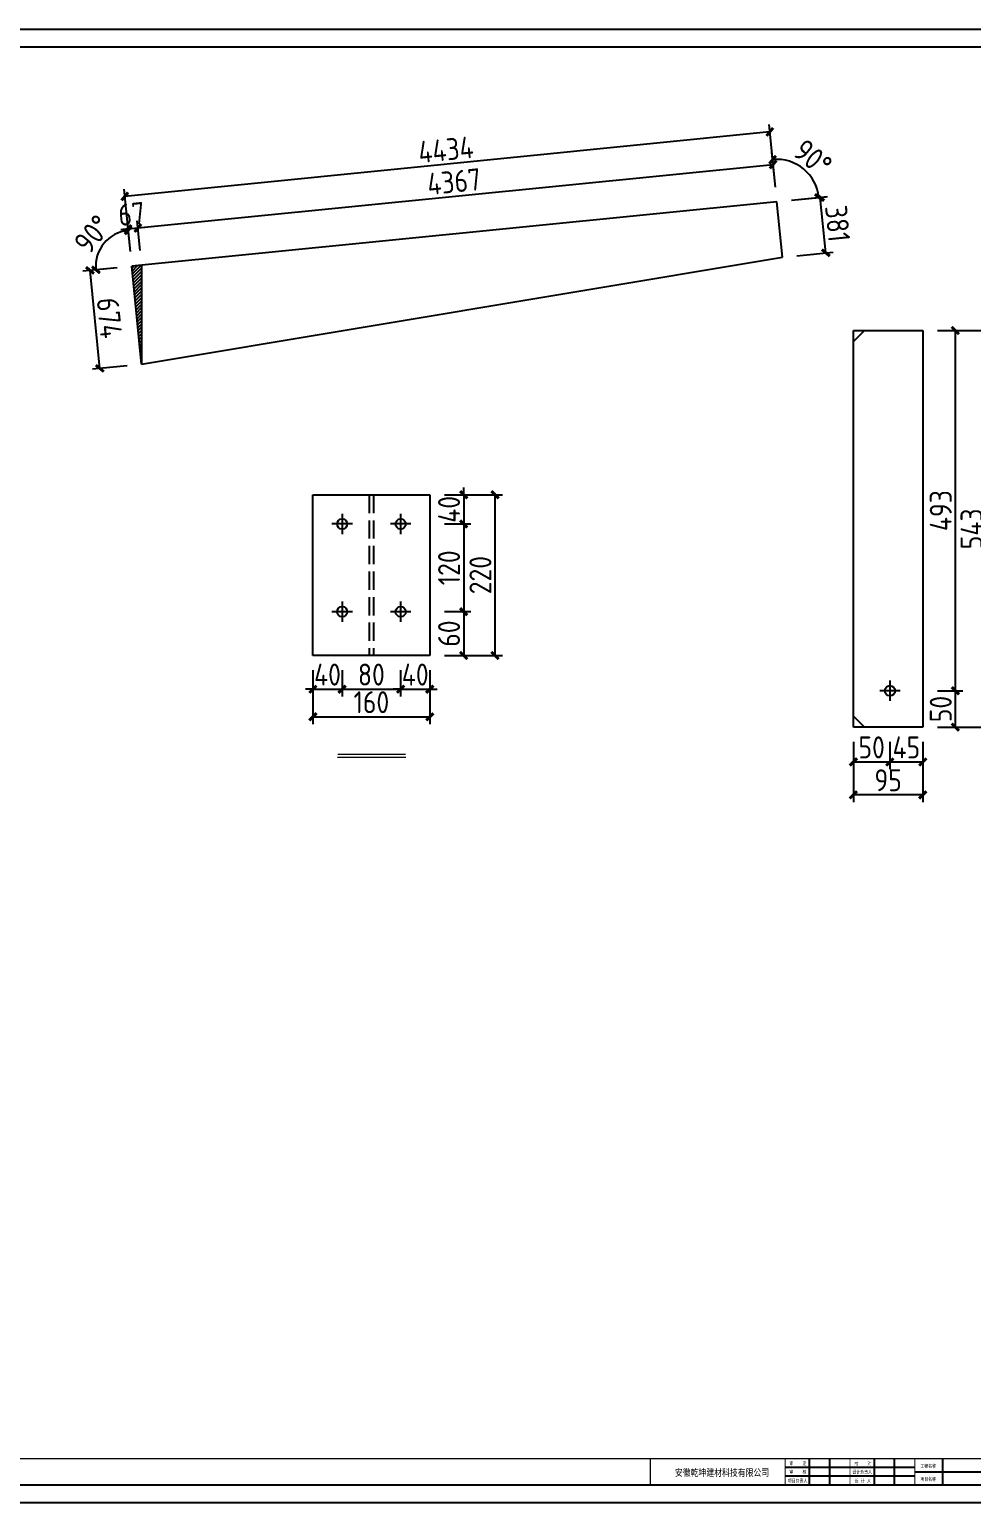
# Model space of a CAD drawing. Extents: x -41778 to 305453, y -85562 to 95360.
# Drawn here: x 117465 to 130352, y -58227 to -38070 of the extents above; entities that cross this region are included whole.
import ezdxf

# ---------------------------------------------------------------- set-up
doc = ezdxf.new("R2010")
doc.units = 0
doc.header["$LTSCALE"] = 1000
doc.header["$MEASUREMENT"] = 0
doc.linetypes.add('DASH', pattern=[0.35, 0.25, -0.1])
doc.layers.add('_TCH_MASK', color=7, linetype='Continuous')
doc.layers.add('PUB_TITLE', color=4, linetype='Continuous')
doc.styles.get("Standard").update_dxf_attribs({"font": 'gbenor.shx', "bigfont": 'gbcbig.shx'})
doc.styles.add('图框', font='')
doc.styles.get('图框').set_extended_font_data('SimSun')
doc.dimstyles.get("Standard").update_dxf_attribs({"dimscale": 100, "dimtxt": 3.5, "dimasz": 1, "dimexe": 2.5, "dimexo": 3, "dimgap": 1.5, "dimtad": 1, "dimdec": 0, "dimzin": 0, "dimdsep": 46, "dimtxsty": 'Standard', "dimblk": 'ARCHTICK', "dimcen": 0.09, "dimadec": 0, "dimazin": 0, "dimtfac": 1, "dimtdec": 0, "dimtix": 1, "dimtmove": 2, "dimatfit": 3, "dimfxl": 1, "dimtolj": 1, "dimtzin": 0, "dimarcsym": 0})

# ---------------------------------------------------------------- blocks, each defined once
blk = doc.blocks.new('_ArchTick')
at = {"color": 0, "linetype": 'ByBlock', "const_width": 0.4}
blk.add_lwpolyline([(-0.5, -0.5), (0.5, 0.5)], dxfattribs=at)
blk = doc.blocks.new('*D277')
at = {"layer": '_TCH_MASK', "color": 0, "lineweight": -2}
for p, q in [((118665, -41330), (118193, -41377)), ((118427, -42708), (118293, -41367)), ((118800, -42671), (118327, -42718))]:
    blk.add_line(p, q, dxfattribs=at)
at = {"layer": 'Defpoints', "color": 0}
for p in [(118864, -41310), (118293, -41367), (118999, -42651)]:
    blk.add_point(p, dxfattribs=at)
at = {"layer": '_TCH_MASK', "color": 0, "lineweight": -2, "xscale": 100, "yscale": 100, "zscale": 100}
for p, rotation in [((118293, -41367), 95.71059313749845), ((118427, -42708), 275.7105931374984)]:
    blk.add_blockref('_ArchTick', p, dxfattribs=dict(at, rotation=rotation))
at = {"layer": '_TCH_MASK', "color": 0, "lineweight": 15, "insert": (118559, -42018), "char_height": 300, "attachment_point": 5, "rotation": 275.7106}
blk.add_mtext('\\A1;674', dxfattribs=at)
blk = doc.blocks.new('*D278')
at = {"layer": '_TCH_MASK', "color": 0, "lineweight": -2}
for p, q in [((118845, -41111), (118804, -40701)), ((118979, -41097), (118938, -40687)), ((118813, -40800), (118714, -40810)), ((118813, -40800), (118948, -40787)), ((118948, -40787), (119047, -40777))]:
    blk.add_line(p, q, dxfattribs=at)
at = {"layer": 'Defpoints', "color": 0}
for p in [(118948, -40787), (118864, -41310), (118999, -41296)]:
    blk.add_point(p, dxfattribs=at)
at = {"layer": '_TCH_MASK', "color": 0, "lineweight": -2, "xscale": 100, "yscale": 100, "zscale": 100}
for p, rotation in [((118948, -40787), 185.7105931374996), ((118813, -40800), 5.710593137499593)]:
    blk.add_blockref('_ArchTick', p, dxfattribs=dict(at, rotation=rotation))
at = {"layer": '_TCH_MASK', "color": 0, "lineweight": 15, "insert": (118861, -40595), "char_height": 300, "attachment_point": 5, "rotation": 5.7106}
blk.add_mtext('\\A1;67', dxfattribs=at)
blk = doc.blocks.new('*D279')
at = {"layer": '_TCH_MASK', "color": 0, "lineweight": -2}
for p, q in [((127669, -40228), (127628, -39818)), ((118948, -40787), (127638, -39918)), ((118979, -41097), (118938, -40687))]:
    blk.add_line(p, q, dxfattribs=at)
at = {"layer": 'Defpoints', "color": 0}
for p in [(127638, -39918), (127689, -40427), (118999, -41296)]:
    blk.add_point(p, dxfattribs=at)
at = {"layer": '_TCH_MASK', "color": 0, "lineweight": -2, "xscale": 100, "yscale": 100, "zscale": 100}
for p, rotation in [((127638, -39918), 5.710593137520395), ((118948, -40787), 185.7105931375204)]:
    blk.add_blockref('_ArchTick', p, dxfattribs=dict(at, rotation=rotation))
at = {"layer": '_TCH_MASK', "color": 0, "lineweight": 15, "insert": (123273, -40153), "char_height": 300, "attachment_point": 5, "rotation": 5.7106}
blk.add_mtext('\\A1;4367', dxfattribs=at)
blk = doc.blocks.new('*D280')
at = {"layer": '_TCH_MASK', "color": 0, "lineweight": -2}
for p, q in [((127888, -40408), (128383, -40358)), ((128359, -41127), (128283, -40368)), ((127964, -41166), (128459, -41117))]:
    blk.add_line(p, q, dxfattribs=at)
at = {"layer": 'Defpoints', "color": 0}
for p in [(127689, -40427), (128283, -40368), (127765, -41186)]:
    blk.add_point(p, dxfattribs=at)
at = {"layer": '_TCH_MASK', "color": 0, "lineweight": -2, "xscale": 100, "yscale": 100, "zscale": 100}
for p, rotation in [((128283, -40368), 95.71059313750209), ((128359, -41127), 275.7105931375021)]:
    blk.add_blockref('_ArchTick', p, dxfattribs=dict(at, rotation=rotation))
at = {"layer": '_TCH_MASK', "color": 0, "lineweight": 15, "insert": (128520, -40727), "char_height": 300, "attachment_point": 5, "rotation": 275.7106}
blk.add_mtext('\\A1;381', dxfattribs=at)
blk = doc.blocks.new('*D281')
at = {"layer": '_TCH_MASK', "color": 0, "lineweight": -2}
for p, q in [((127593, -39472), (118769, -40355)), ((127669, -40228), (127583, -39373)), ((118845, -41111), (118759, -40255))]:
    blk.add_line(p, q, dxfattribs=at)
at = {"layer": 'Defpoints', "color": 0}
for p in [(118769, -40355), (127689, -40427), (118864, -41310)]:
    blk.add_point(p, dxfattribs=at)
at = {"layer": '_TCH_MASK', "color": 0, "lineweight": -2, "xscale": 100, "yscale": 100, "zscale": 100}
for p, rotation in [((127593, -39472), 5.710593137499674), ((118769, -40355), 185.7105931374997)]:
    blk.add_blockref('_ArchTick', p, dxfattribs=dict(at, rotation=rotation))
at = {"layer": '_TCH_MASK', "color": 0, "lineweight": 15, "insert": (123161, -39715), "char_height": 300, "attachment_point": 5, "rotation": 5.7106}
blk.add_mtext('\\A1;4434', dxfattribs=at)
blk = doc.blocks.new('新块')
for p, q in [((-5840, 800), (-8800, 800)), ((-8240, 400), (-8240, 1000)), ((-7780, 400), (-7780, 1000)), ((-6760, 400), (-6760, 1000)), ((-6300, 400), (-6300, 1000)), ((-5840, 700), (-3840, 700)), ((-5200, 400), (-5200, 1000)), ((-5840, 600), (-8800, 600))]:
    blk.add_line(p, q)
for points, const_width in [([(-11880, 400), (-11880, 1000), (-400, 1000)], 32), ([(-8800, 400), (-8800, 1000)], 20), ([(-7320, 400), (-7320, 1000)], 20), ([(-5840, 400), (-5840, 1000)], 20)]:
    blk.add_lwpolyline(points, dxfattribs=dict(const_width=const_width))
at = {"layer": 'PUB_TITLE'}
blk.add_lwpolyline([(-47560, 0), (0, 0), (0, 33640), (-47560, 33640)], close=True, dxfattribs=at)
at = {"layer": 'PUB_TITLE', "const_width": 40}
blk.add_lwpolyline([(-46560, 400), (-400, 400), (-400, 33240), (-46560, 33240)], close=True, dxfattribs=at)
at = {"layer": 'PUB_TITLE', "const_width": 32}
blk.add_lwpolyline([(-400, 1000), (-46560, 1000)], dxfattribs=at)
at = {"style": '图框', "width": 0.8}
for s, height, p in [('安徽乾坤建材科技有限公司', 160, (-11315, 604)), ('审    核', 80, (-8702, 659)), ('审    定', 80, (-8701, 854)), ('设计负责人', 80, (-7265, 659)), ('校    对', 80, (-7217, 851)), ('工程名称', 80, (-5712, 794)), ('项目负责人', 80, (-8739, 457)), ('设 计 人', 80, (-7213, 457)), ('项目名称', 80, (-5712, 494))]:
    blk.add_text(s, height=height, dxfattribs=at).set_placement(p)
for tag, p in [('审定人', (-8147, 838)), ('审核人', (-8147, 641)), ('设计负责人', (-6745, 649)), ('校对', (-6621, 837)), ('工程名称', (-5026, 781)), ('图名', (-3347, 649)), ('日期', (-905, 632)), ('阶段', (-810, 832)), ('项目负责人', (-8228, 444)), ('设计人', (-6659, 447)), ('项目名称', (-5026, 479)), ('图号', (-1657, 502)), ('比例', (-810, 446))]:
    blk.add_attdef(tag, p, '', height=120)
blk = doc.blocks.new('*D313')
at = {"layer": '_TCH_MASK', "color": 0, "lineweight": -2}
for p, q in [((123405, -44437), (123405, -44337)), ((123142, -44437), (123505, -44437)), ((123405, -44437), (123405, -44837)), ((123142, -44837), (123505, -44837)), ((123405, -44837), (123405, -44937))]:
    blk.add_line(p, q, dxfattribs=at)
at = {"layer": 'Defpoints', "color": 0}
for p in [(122942, -44437), (122942, -44837), (123405, -44837)]:
    blk.add_point(p, dxfattribs=at)
at = {"layer": '_TCH_MASK', "color": 0, "lineweight": -2, "xscale": 100, "yscale": 100, "zscale": 100}
for p, rotation in [((123405, -44437), 270), ((123405, -44837), 90)]:
    blk.add_blockref('_ArchTick', p, dxfattribs=dict(at, rotation=rotation))
at = {"layer": '_TCH_MASK', "color": 0, "lineweight": 15, "insert": (123205, -44637), "char_height": 300, "attachment_point": 5, "rotation": 90}
blk.add_mtext('\\A1;40', dxfattribs=at)
blk = doc.blocks.new('*D309')
at = {"layer": '_TCH_MASK', "color": 0, "lineweight": -2}
for p, q in [((123142, -44837), (123505, -44837)), ((123405, -44837), (123405, -46037)), ((123142, -46037), (123505, -46037))]:
    blk.add_line(p, q, dxfattribs=at)
at = {"layer": 'Defpoints', "color": 0}
for p in [(122942, -44837), (122942, -46037), (123405, -46037)]:
    blk.add_point(p, dxfattribs=at)
at = {"layer": '_TCH_MASK', "color": 0, "lineweight": -2, "xscale": 100, "yscale": 100, "zscale": 100}
for p, rotation in [((123405, -44837), 90), ((123405, -46037), 270)]:
    blk.add_blockref('_ArchTick', p, dxfattribs=dict(at, rotation=rotation))
at = {"layer": '_TCH_MASK', "color": 0, "lineweight": 15, "insert": (123205, -45437), "char_height": 300, "attachment_point": 5, "rotation": 90}
blk.add_mtext('\\A1;120', dxfattribs=at)
blk = doc.blocks.new('*D314')
at = {"layer": '_TCH_MASK', "color": 0, "lineweight": -2}
for p, q in [((123142, -46037), (123505, -46037)), ((123405, -46037), (123405, -46637)), ((123142, -46637), (123505, -46637))]:
    blk.add_line(p, q, dxfattribs=at)
at = {"layer": 'Defpoints', "color": 0}
for p in [(122942, -46037), (122942, -46637), (123405, -46637)]:
    blk.add_point(p, dxfattribs=at)
at = {"layer": '_TCH_MASK', "color": 0, "lineweight": -2, "xscale": 100, "yscale": 100, "zscale": 100}
for p, rotation in [((123405, -46037), 90), ((123405, -46637), 270)]:
    blk.add_blockref('_ArchTick', p, dxfattribs=dict(at, rotation=rotation))
at = {"layer": '_TCH_MASK', "color": 0, "lineweight": 15, "insert": (123205, -46337), "char_height": 300, "attachment_point": 5, "rotation": 90}
blk.add_mtext('\\A1;60', dxfattribs=at)
blk = doc.blocks.new('*D315')
at = {"layer": '_TCH_MASK', "color": 0, "lineweight": -2}
for p, q in [((123142, -44437), (123934, -44437)), ((123834, -46637), (123834, -44437)), ((123142, -46637), (123934, -46637))]:
    blk.add_line(p, q, dxfattribs=at)
at = {"layer": 'Defpoints', "color": 0}
for p in [(122942, -44437), (123834, -44437), (122942, -46637)]:
    blk.add_point(p, dxfattribs=at)
at = {"layer": '_TCH_MASK', "color": 0, "lineweight": -2, "xscale": 100, "yscale": 100, "zscale": 100}
for p, rotation in [((123834, -44437), 90), ((123834, -46637), 270)]:
    blk.add_blockref('_ArchTick', p, dxfattribs=dict(at, rotation=rotation))
at = {"layer": '_TCH_MASK', "color": 0, "lineweight": 15, "insert": (123634, -45537), "char_height": 300, "attachment_point": 5, "rotation": 90}
blk.add_mtext('\\A1;220', dxfattribs=at)
blk = doc.blocks.new('*D310')
at = {"layer": '_TCH_MASK', "color": 0, "lineweight": -2}
for p, q in [((121342, -46837), (121342, -47198)), ((121742, -46837), (121742, -47198)), ((121342, -47098), (121242, -47098)), ((121342, -47098), (121742, -47098)), ((121742, -47098), (121842, -47098))]:
    blk.add_line(p, q, dxfattribs=at)
at = {"layer": 'Defpoints', "color": 0}
for p in [(121342, -46637), (121742, -46637), (121742, -47098)]:
    blk.add_point(p, dxfattribs=at)
at = {"layer": '_TCH_MASK', "color": 0, "lineweight": -2, "xscale": 100, "yscale": 100, "zscale": 100}
blk.add_blockref('_ArchTick', (121342, -47098), dxfattribs=at)
at = {"layer": '_TCH_MASK', "color": 0, "lineweight": -2, "xscale": 100, "yscale": 100, "zscale": 100, "rotation": 180}
blk.add_blockref('_ArchTick', (121742, -47098), dxfattribs=at)
at = {"layer": '_TCH_MASK', "color": 0, "lineweight": 15, "insert": (121542, -46898), "char_height": 300, "attachment_point": 5}
blk.add_mtext('\\A1;40', dxfattribs=at)
blk = doc.blocks.new('*D311')
at = {"layer": '_TCH_MASK', "color": 0, "lineweight": -2}
for p, q in [((121742, -46837), (121742, -47198)), ((122542, -46837), (122542, -47198)), ((121742, -47098), (122542, -47098))]:
    blk.add_line(p, q, dxfattribs=at)
at = {"layer": 'Defpoints', "color": 0}
for p in [(121742, -46637), (122542, -46637), (122542, -47098)]:
    blk.add_point(p, dxfattribs=at)
at = {"layer": '_TCH_MASK', "color": 0, "lineweight": -2, "xscale": 100, "yscale": 100, "zscale": 100, "rotation": 180}
blk.add_blockref('_ArchTick', (121742, -47098), dxfattribs=at)
at = {"layer": '_TCH_MASK', "color": 0, "lineweight": -2, "xscale": 100, "yscale": 100, "zscale": 100}
blk.add_blockref('_ArchTick', (122542, -47098), dxfattribs=at)
at = {"layer": '_TCH_MASK', "color": 0, "lineweight": 15, "insert": (122142, -46898), "char_height": 300, "attachment_point": 5}
blk.add_mtext('\\A1;80', dxfattribs=at)
blk = doc.blocks.new('*D312')
at = {"layer": '_TCH_MASK', "color": 0, "lineweight": -2}
for p, q in [((122542, -46837), (122542, -47198)), ((122942, -46837), (122942, -47198)), ((122542, -47098), (122442, -47098)), ((122542, -47098), (122942, -47098)), ((122942, -47098), (123042, -47098))]:
    blk.add_line(p, q, dxfattribs=at)
at = {"layer": 'Defpoints', "color": 0}
for p in [(122542, -46637), (122942, -46637), (122942, -47098)]:
    blk.add_point(p, dxfattribs=at)
at = {"layer": '_TCH_MASK', "color": 0, "lineweight": -2, "xscale": 100, "yscale": 100, "zscale": 100}
blk.add_blockref('_ArchTick', (122542, -47098), dxfattribs=at)
at = {"layer": '_TCH_MASK', "color": 0, "lineweight": -2, "xscale": 100, "yscale": 100, "zscale": 100, "rotation": 180}
blk.add_blockref('_ArchTick', (122942, -47098), dxfattribs=at)
at = {"layer": '_TCH_MASK', "color": 0, "lineweight": 15, "insert": (122742, -46898), "char_height": 300, "attachment_point": 5}
blk.add_mtext('\\A1;40', dxfattribs=at)
blk = doc.blocks.new('*D316')
at = {"layer": '_TCH_MASK', "color": 0, "lineweight": -2}
for p, q in [((121342, -46837), (121342, -47576)), ((122942, -46837), (122942, -47576)), ((121342, -47476), (122942, -47476))]:
    blk.add_line(p, q, dxfattribs=at)
at = {"layer": 'Defpoints', "color": 0}
for p in [(121342, -46637), (122942, -46637), (122942, -47476)]:
    blk.add_point(p, dxfattribs=at)
at = {"layer": '_TCH_MASK', "color": 0, "lineweight": -2, "xscale": 100, "yscale": 100, "zscale": 100, "rotation": 180}
blk.add_blockref('_ArchTick', (121342, -47476), dxfattribs=at)
at = {"layer": '_TCH_MASK', "color": 0, "lineweight": -2, "xscale": 100, "yscale": 100, "zscale": 100}
blk.add_blockref('_ArchTick', (122942, -47476), dxfattribs=at)
at = {"layer": '_TCH_MASK', "color": 0, "lineweight": 15, "insert": (122142, -47276), "char_height": 300, "attachment_point": 5}
blk.add_mtext('\\A1;160', dxfattribs=at)
blk = doc.blocks.new('*D317')
at = {"layer": '_TCH_MASK', "color": 0, "lineweight": -2}
for p, q in [((128736, -47819), (128736, -48194)), ((129236, -47819), (129236, -48194)), ((128736, -48094), (129236, -48094))]:
    blk.add_line(p, q, dxfattribs=at)
at = {"layer": 'Defpoints', "color": 0}
for p in [(128736, -47619), (129236, -47619), (129236, -48094)]:
    blk.add_point(p, dxfattribs=at)
at = {"layer": '_TCH_MASK', "color": 0, "lineweight": -2, "xscale": 100, "yscale": 100, "zscale": 100, "rotation": 180}
blk.add_blockref('_ArchTick', (128736, -48094), dxfattribs=at)
at = {"layer": '_TCH_MASK', "color": 0, "lineweight": -2, "xscale": 100, "yscale": 100, "zscale": 100}
blk.add_blockref('_ArchTick', (129236, -48094), dxfattribs=at)
at = {"layer": '_TCH_MASK', "color": 0, "lineweight": 15, "insert": (128986, -47894), "char_height": 300, "attachment_point": 5}
blk.add_mtext('\\A1;50', dxfattribs=at)
blk = doc.blocks.new('*D318')
at = {"layer": '_TCH_MASK', "color": 0, "lineweight": -2}
for p, q in [((129236, -47819), (129236, -48194)), ((129686, -47819), (129686, -48194)), ((129236, -48094), (129686, -48094))]:
    blk.add_line(p, q, dxfattribs=at)
at = {"layer": 'Defpoints', "color": 0}
for p in [(129236, -47619), (129686, -47619), (129686, -48094)]:
    blk.add_point(p, dxfattribs=at)
at = {"layer": '_TCH_MASK', "color": 0, "lineweight": -2, "xscale": 100, "yscale": 100, "zscale": 100, "rotation": 180}
blk.add_blockref('_ArchTick', (129236, -48094), dxfattribs=at)
at = {"layer": '_TCH_MASK', "color": 0, "lineweight": -2, "xscale": 100, "yscale": 100, "zscale": 100}
blk.add_blockref('_ArchTick', (129686, -48094), dxfattribs=at)
at = {"layer": '_TCH_MASK', "color": 0, "lineweight": 15, "insert": (129461, -47894), "char_height": 300, "attachment_point": 5}
blk.add_mtext('\\A1;45', dxfattribs=at)
blk = doc.blocks.new('*D319')
at = {"layer": '_TCH_MASK', "color": 0, "lineweight": -2}
for p, q in [((128736, -47819), (128736, -48644)), ((129686, -47819), (129686, -48644)), ((129686, -48544), (128736, -48544))]:
    blk.add_line(p, q, dxfattribs=at)
at = {"layer": 'Defpoints', "color": 0}
for p in [(128736, -47619), (129686, -47619), (128736, -48544)]:
    blk.add_point(p, dxfattribs=at)
at = {"layer": '_TCH_MASK', "color": 0, "lineweight": -2, "xscale": 100, "yscale": 100, "zscale": 100, "rotation": 180}
blk.add_blockref('_ArchTick', (128736, -48544), dxfattribs=at)
at = {"layer": '_TCH_MASK', "color": 0, "lineweight": -2, "xscale": 100, "yscale": 100, "zscale": 100}
blk.add_blockref('_ArchTick', (129686, -48544), dxfattribs=at)
at = {"layer": '_TCH_MASK', "color": 0, "lineweight": 15, "insert": (129211, -48344), "char_height": 300, "attachment_point": 5}
blk.add_mtext('\\A1;95', dxfattribs=at)
blk = doc.blocks.new('*D320')
at = {"layer": '_TCH_MASK', "color": 0, "lineweight": -2}
for p, q in [((129886, -47119), (130231, -47119)), ((130131, -47619), (130131, -47119)), ((129886, -47619), (130231, -47619))]:
    blk.add_line(p, q, dxfattribs=at)
at = {"layer": 'Defpoints', "color": 0}
for p in [(129686, -47119), (130131, -47119), (129686, -47619)]:
    blk.add_point(p, dxfattribs=at)
at = {"layer": '_TCH_MASK', "color": 0, "lineweight": -2, "xscale": 100, "yscale": 100, "zscale": 100}
for p, rotation in [((130131, -47119), 90), ((130131, -47619), 270)]:
    blk.add_blockref('_ArchTick', p, dxfattribs=dict(at, rotation=rotation))
at = {"layer": '_TCH_MASK', "color": 0, "lineweight": 15, "insert": (129931, -47369), "char_height": 300, "attachment_point": 5, "rotation": 90}
blk.add_mtext('\\A1;50', dxfattribs=at)
blk = doc.blocks.new('*D321')
at = {"layer": '_TCH_MASK', "color": 0, "lineweight": -2}
for p, q in [((129886, -42189), (130231, -42189)), ((130131, -47119), (130131, -42189)), ((129886, -47119), (130231, -47119))]:
    blk.add_line(p, q, dxfattribs=at)
at = {"layer": 'Defpoints', "color": 0}
for p in [(129686, -42189), (130131, -42189), (129686, -47119)]:
    blk.add_point(p, dxfattribs=at)
at = {"layer": '_TCH_MASK', "color": 0, "lineweight": -2, "xscale": 100, "yscale": 100, "zscale": 100}
for p, rotation in [((130131, -42189), 90), ((130131, -47119), 270)]:
    blk.add_blockref('_ArchTick', p, dxfattribs=dict(at, rotation=rotation))
at = {"layer": '_TCH_MASK', "color": 0, "lineweight": 15, "insert": (129931, -44654), "char_height": 300, "attachment_point": 5, "rotation": 90}
blk.add_mtext('\\A1;493', dxfattribs=at)
blk = doc.blocks.new('*D322')
at = {"layer": '_TCH_MASK', "color": 0, "lineweight": -2}
for p, q in [((129886, -42189), (130652, -42189)), ((130552, -47619), (130552, -42189)), ((129886, -47619), (130652, -47619))]:
    blk.add_line(p, q, dxfattribs=at)
at = {"layer": 'Defpoints', "color": 0}
for p in [(129686, -42189), (130552, -42189), (129686, -47619)]:
    blk.add_point(p, dxfattribs=at)
at = {"layer": '_TCH_MASK', "color": 0, "lineweight": -2, "xscale": 100, "yscale": 100, "zscale": 100}
for p, rotation in [((130552, -42189), 90), ((130552, -47619), 270)]:
    blk.add_blockref('_ArchTick', p, dxfattribs=dict(at, rotation=rotation))
at = {"layer": '_TCH_MASK', "color": 0, "lineweight": 15, "insert": (130352, -44904), "char_height": 300, "attachment_point": 5, "rotation": 90}
blk.add_mtext('\\A1;543', dxfattribs=at)
blk = doc.blocks.new('*D343')
at = {"layer": '_TCH_MASK', "color": 0, "lineweight": -2}
for p, q in [((118845, -41111), (118805, -40720)), ((118665, -41330), (118275, -41369))]:
    blk.add_line(p, q, dxfattribs=at)
blk.add_arc((118864, -41310), 493, 95.7106, 185.7106, dxfattribs=at)
at = {"layer": 'Defpoints', "color": 0}
for p in [(127689, -40427), (118577, -40910), (118864, -41310), (118864, -41310), (118999, -42651)]:
    blk.add_point(p, dxfattribs=at)
at = {"layer": '_TCH_MASK', "color": 0, "lineweight": -2, "xscale": 100, "yscale": 100, "zscale": 100}
for p, rotation in [((118815, -40820), 5.710593137497941), ((118374, -41359), 275.7105931374997)]:
    blk.add_blockref('_ArchTick', p, dxfattribs=dict(at, rotation=rotation))
at = {"layer": '_TCH_MASK', "color": 0, "lineweight": 15, "insert": (118328, -40871), "char_height": 300, "attachment_point": 5, "rotation": 50.7106}
blk.add_mtext('\\A1;90°', dxfattribs=at)
blk = doc.blocks.new('*D344')
at = {"layer": '_TCH_MASK', "color": 0, "lineweight": -2}
for p, q in [((127669, -40228), (127621, -39753)), ((127888, -40408), (128363, -40360))]:
    blk.add_line(p, q, dxfattribs=at)
blk.add_arc((127689, -40427), 578, 5.7106, 95.7106, dxfattribs=at)
at = {"layer": 'Defpoints', "color": 0}
for p in [(128158, -40090), (127689, -40427), (127689, -40427), (118864, -41310), (127765, -41186)]:
    blk.add_point(p, dxfattribs=at)
at = {"layer": '_TCH_MASK', "color": 0, "lineweight": -2, "xscale": 100, "yscale": 100, "zscale": 100}
for p, rotation in [((127631, -39853), 185.7105931375016), ((128264, -40370), 275.7105931374997)]:
    blk.add_blockref('_ArchTick', p, dxfattribs=dict(at, rotation=rotation))
at = {"layer": '_TCH_MASK', "color": 0, "lineweight": 15, "insert": (128181, -39826), "char_height": 300, "attachment_point": 5, "rotation": 320.7106}
blk.add_mtext('\\A1;90°', dxfattribs=at)

msp = doc.modelspace()

# ---------------------------------------------------------------- hatches: boundary and pattern name
h = msp.add_hatch()
h.set_pattern_fill('ANSI31', color=256, scale=20, style=0)
h.set_pattern_definition([(45, (1917.455, 9017.998), (-22.45064, 22.45064), [])])
h.paths.add_polyline_path([(118998.5, -42651), (118998.5, -41296.5), (118864.4, -41309.9)])

# ---------------------------------------------------------------- linework, layer by layer
for p, q in [((127688.7, -40427.5), (118864.4, -41309.9)), ((127764.6, -41186), (127688.7, -40427.5)), ((118998.5, -42651), (118864.4, -41309.9)), ((118998.5, -42651), (127764.6, -41186)), ((118998.5, -41296.5), (118998.5, -42651)), ((128886.4, -42188.9), (128736.4, -42338.9)), ((128736.4, -42188.9), (129686.4, -42188.9)), ((128736.4, -47618.9), (128736.4, -42188.9)), ((129686.4, -42188.9), (129686.4, -47618.9)), ((121342.5, -46637.4), (121342.5, -44437.4)), ((121342.5, -44437.4), (122942.5, -44437.4)), ((122942.5, -44437.4), (122942.5, -46637.4)), ((121742.5, -44697.4), (121742.5, -44977.4)), ((122542.5, -44697.4), (122542.5, -44977.4)), ((121882.5, -44837.4), (121602.5, -44837.4)), ((122682.5, -44837.4), (122402.5, -44837.4)), ((121742.5, -45897.4), (121742.5, -46177.4)), ((122542.5, -45897.4), (122542.5, -46177.4)), ((121882.5, -46037.4), (121602.5, -46037.4)), ((122682.5, -46037.4), (122402.5, -46037.4)), ((122942.5, -46637.4), (121342.5, -46637.4)), ((129376.4, -47118.9), (129096.4, -47118.9)), ((129236.4, -46978.9), (129236.4, -47258.9)), ((128886.4, -47618.9), (128736.4, -47468.9)), ((129686.4, -47618.9), (128736.4, -47618.9))]:
    msp.add_line(p, q)
at = {"linetype": 'DASH'}
for p, q in [((122112.5, -44437.4), (122112.5, -46637.4)), ((122172.5, -44437.4), (122172.5, -46637.4))]:
    msp.add_line(p, q, dxfattribs=at)
for centre in [(121742.5, -44837.4), (122542.5, -44837.4), (121742.5, -46037.4), (122542.5, -46037.4), (129236.4, -47118.9)]:
    msp.add_circle(centre, 70)
at = {"layer": '_TCH_MASK', "lineweight": 15}
msp.add_line((122613.4, -48034.7), (121679.4, -48034.7), dxfattribs=at)
at = {"layer": '_TCH_MASK', "lineweight": 15, "const_width": 20}
msp.add_lwpolyline([(121679.4, -47989.4), (122613.4, -47989.4)], dxfattribs=at)

# ---------------------------------------------------------------- block references
at = {"layer": '_TCH_MASK', "color": 0, "lineweight": 15, "xscale": 0.5991881125373766, "yscale": 0.5991881125373766, "zscale": 0.5991881126365302}
msp.add_blockref('新块', (133075, -58227.2), dxfattribs=at)

# ---------------------------------------------------------------- dimensions: what is measured, and where the dimension line sits
at = {"layer": '_TCH_MASK', "lineweight": 15}
for p1, p2, distance, picture, middle in [((127688.7, -40427.5), (118864.4, -41309.9), -959.7, '*D281', (123161.2, -39714.7)), ((127764.6, -41186), (127688.7, -40427.5), -597.5, '*D280', (128520.2, -40727.4)), ((118864.4, -41309.9), (118998.5, -41296.5), 512.2, '*D278', (118860.6, -40594.5)), ((118998.5, -42651), (118864.4, -41309.9), 574.4, '*D277', (118558.9, -42017.7))]:
    dim = msp.add_aligned_dim(p1=p1, p2=p2, distance=distance, dimstyle='Standard', override={"dimtxt": 3, "dimexe": 1, "dimexo": 2, "dimgap": 0.5, "dimlfac": 0.5}, dxfattribs=at)
    dim.commit()
    dim.dimension.update_dxf_attribs({"geometry": picture, "text_midpoint": middle})
for base, line2, picture, middle in [((128157.8, -40090.3), ((127764.6, -41186), (127688.7, -40427.5)), '*D344', (128181.2, -39825.6)), ((118577, -40910), ((118998.5, -42651), (118864.4, -41309.9)), '*D343', (118328.5, -40871.4))]:
    dim = msp.add_angular_dim_2l(base=base, line1=((127688.7, -40427.5), (118864.4, -41309.9)), line2=line2, dimstyle='Standard', override={"dimtxt": 3, "dimexe": 1, "dimexo": 2, "dimgap": 0.5, "dimlfac": 0.5}, dxfattribs=at)
    dim.commit()
    dim.dimension.update_dxf_attribs({"geometry": picture, "text_midpoint": middle})
for base, p1, p2, angle, override, picture, middle in [((127637.7, -39917.8), (118998.5, -41296.5), (127688.7, -40427.5), 185.71059, {"dimtxt": 3, "dimexe": 1, "dimexo": 2, "dimgap": 0.5, "dimlfac": 0.5}, '*D279', (123272.8, -40153.3)), ((130130.7, -42188.9), (129686.4, -47118.9), (129686.4, -42188.9), 90, {"dimtxt": 3, "dimexe": 1, "dimexo": 2, "dimgap": 0.5, "dimlfac": 0.1}, '*D321', (129930.7, -44653.9)), ((130551.5, -42188.9), (129686.4, -47618.9), (129686.4, -42188.9), 90, {"dimtxt": 3, "dimexe": 1, "dimexo": 2, "dimgap": 0.5, "dimlfac": 0.1}, '*D322', (130351.5, -44903.9)), ((123405.3, -44837.4), (122942.5, -44437.4), (122942.5, -44837.4), 270, {"dimtxt": 3, "dimexe": 1, "dimexo": 2, "dimgap": 0.5, "dimlfac": 0.1}, '*D313', (123205.3, -44637.4)), ((123834.3, -44437.4), (122942.5, -46637.4), (122942.5, -44437.4), 270, {"dimtxt": 3, "dimexe": 1, "dimexo": 2, "dimgap": 0.5, "dimlfac": 0.1}, '*D315', (123634.3, -45537.4)), ((123405.3, -46037.4), (122942.5, -44837.4), (122942.5, -46037.4), 270, {"dimtxt": 3, "dimexe": 1, "dimexo": 2, "dimgap": 0.5, "dimlfac": 0.1}, '*D309', (123205.3, -45437.4)), ((123405.3, -46637.4), (122942.5, -46037.4), (122942.5, -46637.4), 270, {"dimtxt": 3, "dimexe": 1, "dimexo": 2, "dimgap": 0.5, "dimlfac": 0.1}, '*D314', (123205.3, -46337.4)), ((130130.7, -47118.9), (129686.4, -47618.9), (129686.4, -47118.9), 90, {"dimtxt": 3, "dimexe": 1, "dimexo": 2, "dimgap": 0.5, "dimlfac": 0.1}, '*D320', (129930.7, -47368.9))]:
    dim = msp.add_linear_dim(base=base, p1=p1, p2=p2, angle=angle, dimstyle='Standard', override=override, dxfattribs=at)
    dim.commit()
    dim.dimension.update_dxf_attribs({"geometry": picture, "text_midpoint": middle})
for base, p1, p2, picture, middle in [((121742.5, -47097.7), (121342.5, -46637.4), (121742.5, -46637.4), '*D310', (121542.5, -46897.7)), ((122942.5, -47476.2), (121342.5, -46637.4), (122942.5, -46637.4), '*D316', (122142.5, -47276.2)), ((122542.5, -47097.7), (121742.5, -46637.4), (122542.5, -46637.4), '*D311', (122142.5, -46897.7)), ((122942.5, -47097.7), (122542.5, -46637.4), (122942.5, -46637.4), '*D312', (122742.5, -46897.7)), ((129236.4, -48093.7), (128736.4, -47618.9), (129236.4, -47618.9), '*D317', (128986.4, -47893.7)), ((128736.4, -48543.5), (129686.4, -47618.9), (128736.4, -47618.9), '*D319', (129211.4, -48343.5)), ((129686.4, -48093.7), (129236.4, -47618.9), (129686.4, -47618.9), '*D318', (129461.4, -47893.7))]:
    dim = msp.add_linear_dim(base=base, p1=p1, p2=p2, dimstyle='Standard', override={"dimtxt": 3, "dimexe": 1, "dimexo": 2, "dimgap": 0.5, "dimlfac": 0.1}, dxfattribs=at)
    dim.commit()
    dim.dimension.update_dxf_attribs({"geometry": picture, "text_midpoint": middle})

doc.saveas('drawing.dxf')
